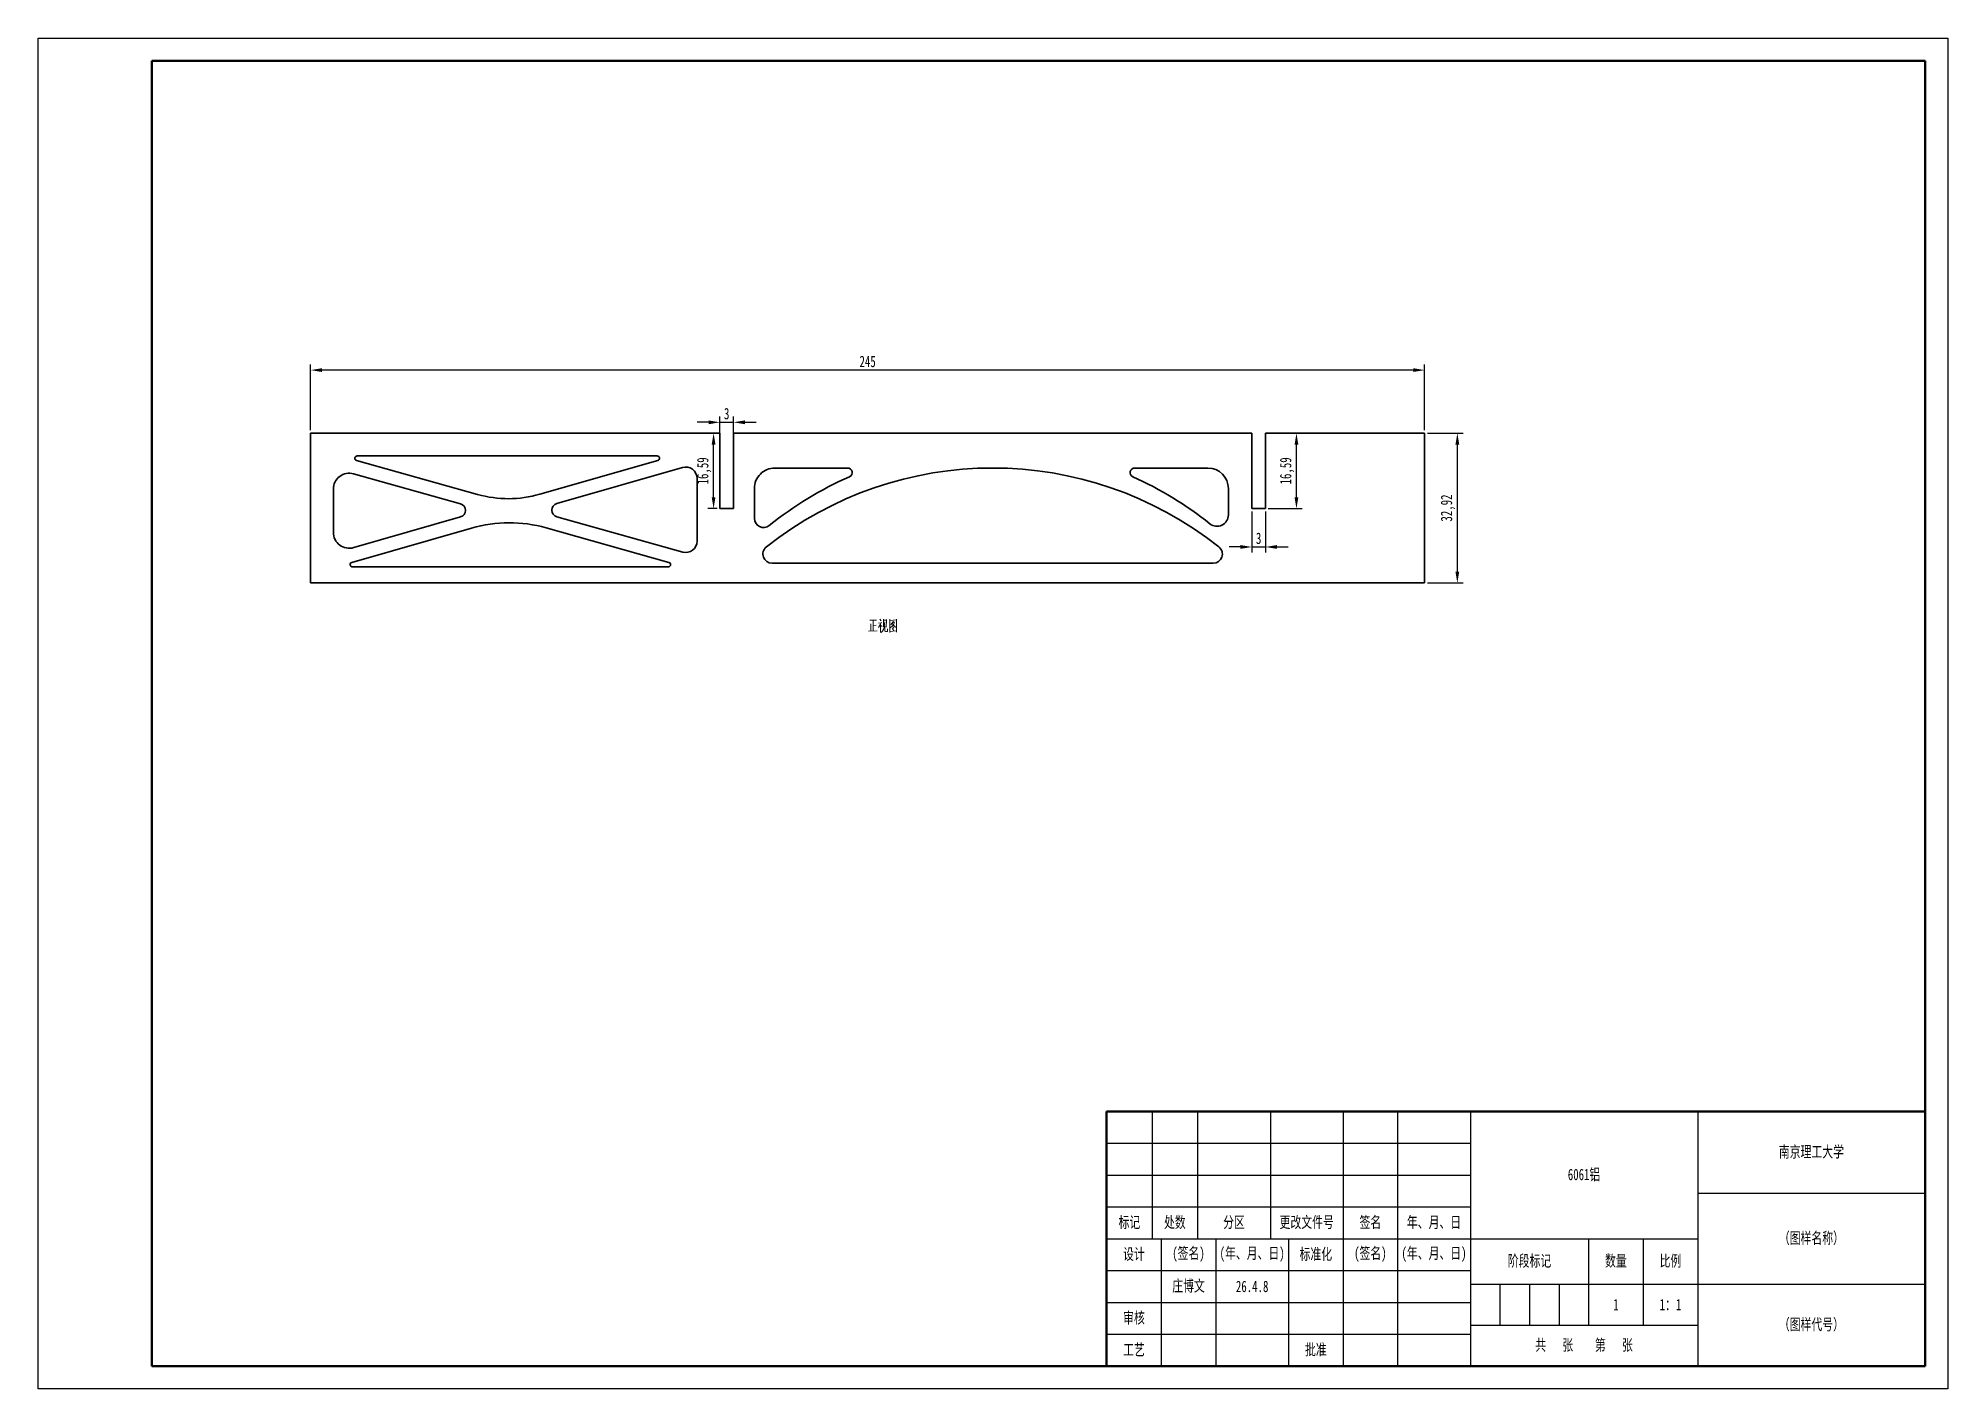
# Model space of a CAD drawing. Header units: millimetres. Extents: x 1050 to 1470, y 766 to 1063.
import ezdxf

# ---------------------------------------------------------------- set-up
doc = ezdxf.new("R2010")
doc.units = ezdxf.units.MM
doc.header["$LTSCALE"] = 0.3
for name, color, linetype, lineweight in [('尺寸线', 3, 'Continuous', 25), ('粗实线', 7, 'Continuous', 50), ('细实线', 7, 'Continuous', 25), ('细文本', 7, 'Continuous', 25)]:
    doc.layers.add(name, color=color, linetype=linetype, lineweight=lineweight)
doc.styles.add('NUT Standard', font='simfang.ttf', dxfattribs={"width": 0.7, "height": 2.5})
doc.dimstyles.new('NUT Standard', dxfattribs={"dimtxt": 2.5, "dimasz": 2.5, "dimexe": 1.25, "dimexo": 0.625, "dimtad": 1, "dimtoh": 1, "dimtxsty": 'NUT Standard', "dimcen": 2.5, "dimadec": 0, "dimazin": 0, "dimtfac": 1, "dimtmove": 0, "dimatfit": 3, "dimfxl": 1, "dimarcsym": 0})

# ---------------------------------------------------------------- blocks, each defined once
blk = doc.blocks.new('*D10')
at = {"layer": 'Defpoints', "color": 0, "transparency": 16777216}
for p in [(1354.97, 975.76), (1362.17, 975.76), (1354.97, 942.84)]:
    blk.add_point(p, dxfattribs=at)
at = {"layer": '尺寸线', "color": 0, "lineweight": -2, "transparency": 16777216}
for p, q in [((1355.59, 975.76), (1363.42, 975.76)), ((1362.17, 945.34), (1362.17, 973.26)), ((1355.59, 942.84), (1363.42, 942.84))]:
    blk.add_line(p, q, dxfattribs=at)
at = {"layer": '尺寸线', "color": 0, "transparency": 16777216}
for points in [[(1361.75, 973.26), (1362.59, 973.26), (1362.17, 975.76)], [(1361.75, 945.34), (1362.59, 945.34), (1362.17, 942.84)]]:
    blk.add_solid(points, dxfattribs=at)
at = {"layer": '尺寸线', "color": 0, "transparency": 16777216, "insert": (1360.1, 959.3), "char_height": 2.5, "attachment_point": 5, "rotation": 90, "style": 'NUT Standard'}
blk.add_mtext('32,92', dxfattribs=at)
blk = doc.blocks.new('*D11')
at = {"layer": 'Defpoints', "color": 0, "transparency": 16777216}
for p in [(1316.97, 959.17), (1319.97, 959.17), (1319.97, 950.74)]:
    blk.add_point(p, dxfattribs=at)
at = {"layer": '尺寸线', "color": 0, "lineweight": -2, "transparency": 16777216}
for p, q in [((1316.97, 958.54), (1316.97, 949.49)), ((1319.97, 958.54), (1319.97, 949.49)), ((1314.47, 950.74), (1311.97, 950.74)), ((1316.97, 950.74), (1319.97, 950.74)), ((1322.47, 950.74), (1324.97, 950.74))]:
    blk.add_line(p, q, dxfattribs=at)
at = {"layer": '尺寸线', "color": 0, "transparency": 16777216}
for points in [[(1314.47, 951.16), (1314.47, 950.33), (1316.97, 950.74)], [(1322.47, 951.16), (1322.47, 950.33), (1319.97, 950.74)]]:
    blk.add_solid(points, dxfattribs=at)
at = {"layer": '尺寸线', "color": 0, "transparency": 16777216, "insert": (1318.47, 952.63), "char_height": 2.5, "attachment_point": 5, "style": 'NUT Standard'}
blk.add_mtext('3', dxfattribs=at)
blk = doc.blocks.new('*D12')
at = {"layer": 'Defpoints', "color": 0, "transparency": 16777216}
for p in [(1319.97, 975.76), (1326.78, 975.76), (1319.97, 959.17)]:
    blk.add_point(p, dxfattribs=at)
at = {"layer": '尺寸线', "color": 0, "lineweight": -2, "transparency": 16777216}
for p, q in [((1320.59, 975.76), (1328.03, 975.76)), ((1326.78, 961.67), (1326.78, 973.26)), ((1320.59, 959.17), (1328.03, 959.17))]:
    blk.add_line(p, q, dxfattribs=at)
at = {"layer": '尺寸线', "color": 0, "transparency": 16777216}
for points in [[(1326.37, 973.26), (1327.2, 973.26), (1326.78, 975.76)], [(1326.37, 961.67), (1327.2, 961.67), (1326.78, 959.17)]]:
    blk.add_solid(points, dxfattribs=at)
at = {"layer": '尺寸线', "color": 0, "transparency": 16777216, "insert": (1324.72, 967.47), "char_height": 2.5, "attachment_point": 5, "rotation": 90, "style": 'NUT Standard'}
blk.add_mtext('16,59', dxfattribs=at)
blk = doc.blocks.new('*D13')
at = {"layer": 'Defpoints', "color": 0, "transparency": 16777216}
for p in [(1202.97, 978.15), (1199.97, 959.17), (1202.97, 959.17)]:
    blk.add_point(p, dxfattribs=at)
at = {"layer": '尺寸线', "color": 0, "lineweight": -2, "transparency": 16777216}
for p, q in [((1199.97, 959.79), (1199.97, 979.4)), ((1202.97, 959.79), (1202.97, 979.4)), ((1197.47, 978.15), (1194.97, 978.15)), ((1199.97, 978.15), (1202.97, 978.15)), ((1205.47, 978.15), (1207.97, 978.15))]:
    blk.add_line(p, q, dxfattribs=at)
at = {"layer": '尺寸线', "color": 0, "transparency": 16777216}
for points in [[(1197.47, 978.57), (1197.47, 977.73), (1199.97, 978.15)], [(1205.47, 978.57), (1205.47, 977.73), (1202.97, 978.15)]]:
    blk.add_solid(points, dxfattribs=at)
at = {"layer": '尺寸线', "color": 0, "transparency": 16777216, "insert": (1201.47, 980.04), "char_height": 2.5, "attachment_point": 5, "style": 'NUT Standard'}
blk.add_mtext('3', dxfattribs=at)
blk = doc.blocks.new('*D14')
at = {"layer": 'Defpoints', "color": 0, "transparency": 16777216}
for p in [(1198.59, 975.76), (1199.97, 975.76), (1199.97, 959.17)]:
    blk.add_point(p, dxfattribs=at)
at = {"layer": '尺寸线', "color": 0, "lineweight": -2, "transparency": 16777216}
for p, q in [((1199.34, 975.76), (1197.34, 975.76)), ((1198.59, 961.67), (1198.59, 973.26)), ((1199.34, 959.17), (1197.34, 959.17))]:
    blk.add_line(p, q, dxfattribs=at)
at = {"layer": '尺寸线', "color": 0, "transparency": 16777216}
for points in [[(1198.17, 973.26), (1199, 973.26), (1198.59, 975.76)], [(1198.17, 961.67), (1199, 961.67), (1198.59, 959.17)]]:
    blk.add_solid(points, dxfattribs=at)
at = {"layer": '尺寸线', "color": 0, "transparency": 16777216, "insert": (1196.52, 967.47), "char_height": 2.5, "attachment_point": 5, "rotation": 90, "style": 'NUT Standard'}
blk.add_mtext('16,59', dxfattribs=at)
blk = doc.blocks.new('*D16')
at = {"layer": 'Defpoints', "color": 0, "transparency": 16777216}
for p in [(1109.97, 989.63), (1109.97, 975.76), (1354.97, 975.76)]:
    blk.add_point(p, dxfattribs=at)
at = {"layer": '尺寸线', "color": 0, "lineweight": -2, "transparency": 16777216}
for p, q in [((1109.97, 976.39), (1109.97, 990.88)), ((1352.47, 989.63), (1112.47, 989.63)), ((1354.97, 976.39), (1354.97, 990.88))]:
    blk.add_line(p, q, dxfattribs=at)
at = {"layer": '尺寸线', "color": 0, "transparency": 16777216}
for points in [[(1112.47, 990.05), (1112.47, 989.22), (1109.97, 989.63)], [(1352.47, 990.05), (1352.47, 989.22), (1354.97, 989.63)]]:
    blk.add_solid(points, dxfattribs=at)
at = {"layer": '尺寸线', "color": 0, "transparency": 16777216, "insert": (1232.47, 991.52), "char_height": 2.5, "attachment_point": 5, "rotation": 360, "style": 'NUT Standard'}
blk.add_mtext('245', dxfattribs=at)

msp = doc.modelspace()

# ---------------------------------------------------------------- linework, layer by layer
for p, q in [((1050.042, 1062.619), (1470.042, 1062.619)), ((1050.042, 765.619), (1050.042, 1062.619)), ((1470.042, 1062.619), (1470.042, 765.619)), ((1470.042, 765.619), (1050.042, 765.619))]:
    msp.add_line(p, q)
at = {"color": 7, "lineweight": 35}
for p, q in [((1109.965, 975.764), (1109.965, 942.84)), ((1199.965, 975.764), (1109.965, 975.764)), ((1199.965, 959.169), (1199.965, 975.764)), ((1202.965, 959.169), (1202.965, 975.764)), ((1316.965, 975.764), (1202.965, 975.764)), ((1316.965, 959.169), (1316.965, 975.764)), ((1319.965, 959.169), (1319.965, 975.764)), ((1354.965, 975.764), (1319.965, 975.764)), ((1354.965, 975.764), (1354.965, 942.84)), ((1186.184, 970.757), (1120.205, 970.757)), ((1119.412, 966.844), (1142.952, 960.228)), ((1146.695, 962.293), (1120.07, 969.775)), ((1186.322, 969.776), (1160.35, 962.329)), ((1191.776, 968.219), (1164.103, 960.284)), ((1228.089, 968.103), (1212.072, 968.103)), ((1307.307, 968.103), (1291.183, 968.103)), ((1114.965, 963.475), (1114.965, 953.96)), ((1194.965, 965.816), (1194.965, 952.026)), ((1207.572, 963.603), (1207.572, 957.014)), ((1311.807, 963.603), (1311.807, 957.791)), ((1199.965, 959.169), (1202.965, 959.169)), ((1316.965, 959.169), (1319.965, 959.169)), ((1145.349, 954.907), (1118.997, 947.35)), ((1142.96, 957.342), (1119.43, 950.595)), ((1161.735, 954.95), (1188.773, 947.351)), ((1191.789, 949.62), (1164.111, 957.398)), ((1188.638, 946.37), (1119.135, 946.37)), ((1211.438, 947.169), (1308.493, 947.169)), ((1354.965, 942.84), (1109.965, 942.84))]:
    msp.add_line(p, q, dxfattribs=at)
at = {"color": 7, "lineweight": 13}
for points in [[(1232.92, 934.609), (1234.425, 934.679)], [(1233.2, 933.804), (1233.2, 932.229)], [(1233.69, 934.609), (1233.69, 933.454), (1233.69, 932.264)], [(1233.69, 933.489), (1234.32, 933.559)], [(1235.51, 934.224), (1235.335, 933.734), (1234.845, 932.999)], [(1234.88, 934.014), (1235.44, 934.084)], [(1235.16, 934.889), (1235.44, 934.469)], [(1235.335, 933.734), (1235.335, 931.949)], [(1235.335, 933.559), (1235.65, 933.244)], [(1235.72, 932.229), (1235.965, 932.579)], [(1235.93, 934.854), (1235.93, 933.174)], [(1236.595, 934.679), (1235.93, 934.609)], [(1236.14, 933.209), (1235.965, 932.579)], [(1236.245, 934.259), (1236.14, 933.209)], [(1236.28, 932.229), (1236.28, 933.314)], [(1236.525, 933.104), (1236.595, 934.784)], [(1236.84, 932.754), (1236.84, 932.124)], [(1237.365, 934.889), (1237.365, 933.419), (1237.365, 931.914)], [(1237.365, 934.854), (1237.365, 933.454), (1237.365, 932.054)], [(1238.835, 934.714), (1237.365, 934.574)], [(1237.435, 932.964), (1237.925, 933.384)], [(1238.135, 934.434), (1237.575, 933.629)], [(1237.89, 933.874), (1238.59, 933.139)], [(1237.89, 932.789), (1238.24, 932.404)], [(1237.925, 934.084), (1238.38, 934.154)], [(1237.925, 933.384), (1238.135, 933.664)], [(1237.995, 933.174), (1238.24, 932.894)], [(1238.135, 933.664), (1238.485, 934.294)], [(1238.59, 933.139), (1238.765, 933.174)], [(1238.8, 932.089), (1238.8, 933.454), (1238.835, 934.854)], [(1232.64, 932.194), (1234.6, 932.299)], [(1235.44, 931.949), (1235.72, 932.229)], [(1236.42, 932.124), (1236.28, 932.229)], [(1236.84, 932.124), (1236.42, 932.124)], [(1237.365, 932.159), (1238.73, 932.264)], [(1238.8, 931.984), (1238.8, 932.089), (1238.73, 932.264)]]:
    msp.add_lwpolyline(points, dxfattribs=at)
at = {"color": 7, "lineweight": 35}
for centre, radius, start, end in [((1120.205, 970.257), 0.5, 90, 254.30267), ((1186.184, 970.257), 0.5, 286, 90), ((1118.465, 963.475), 3.5, 74.30266, 179.99999), ((1192.465, 965.816), 2.5, 0, 106), ((1212.072, 963.603), 4.5, 90, 180.00001), ((1259.965, 888.103), 80, 51.52692, 128.47309), ((1260.846, 893.022), 80, 113.8541, 128.70355), ((1228.089, 967.103), 1, 293.8541, 90), ((1291.183, 967.103), 1, 90, 245.75554), ((1257.922, 893.247), 80, 51.47605, 65.75554), ((1307.307, 963.603), 4.5, 0, 90), ((1153.459, 986.36), 25, 254.30267, 286), ((1142.546, 958.784), 1.5, 286, 74.30266), ((1164.517, 958.842), 1.5, 106, 254.30267), ((1309.307, 957.791), 2.5, 231.47604, 0), ((1118.465, 953.96), 3.5, 180.00001, 286), ((1153.618, 926.069), 30, 74.30266, 106), ((1209.572, 957.014), 2, 180.00001, 308.70355), ((1192.465, 952.026), 2.5, 254.30267, 0), ((1211.438, 949.169), 2, 128.47309, 270), ((1308.493, 949.169), 2, 270, 51.52692), ((1119.135, 946.87), 0.5, 106, 270), ((1188.638, 946.87), 0.5, 270, 74.30266)]:
    msp.add_arc(centre, radius, start, end, dxfattribs=at)
at = {"layer": '粗实线'}
for p, q in [((1075.042, 770.619), (1075.042, 1057.619)), ((1075.042, 1057.619), (1465.042, 1057.619)), ((1465.042, 1057.619), (1465.042, 770.619)), ((1285.042, 826.619), (1465.042, 826.619)), ((1285.042, 770.619), (1285.042, 826.619)), ((1465.042, 770.619), (1075.042, 770.619)), ((1285.042, 770.619), (1465.042, 770.619))]:
    msp.add_line(p, q, dxfattribs=at)
at = {"layer": '细实线'}
for p, q in [((1295.042, 826.619), (1295.042, 798.619)), ((1305.042, 826.619), (1305.042, 798.619)), ((1321.042, 826.619), (1321.042, 798.619)), ((1337.042, 826.619), (1337.042, 798.619)), ((1349.042, 826.619), (1349.042, 798.619)), ((1365.042, 826.619), (1365.042, 770.619)), ((1415.042, 826.619), (1415.042, 770.619)), ((1285.042, 819.619), (1365.042, 819.619)), ((1285.042, 812.619), (1365.042, 812.619)), ((1415.042, 808.619), (1465.042, 808.619)), ((1285.042, 805.619), (1365.042, 805.619)), ((1285.042, 798.619), (1415.042, 798.619)), ((1297.042, 798.619), (1297.042, 770.619)), ((1309.042, 798.619), (1309.042, 770.619)), ((1325.042, 798.619), (1325.042, 770.619)), ((1337.042, 798.619), (1337.042, 770.619)), ((1349.042, 798.619), (1349.042, 770.619)), ((1391.042, 798.619), (1391.042, 779.619)), ((1403.042, 798.619), (1403.042, 779.619)), ((1285.042, 791.619), (1365.042, 791.619)), ((1365.042, 788.619), (1465.042, 788.619)), ((1371.542, 788.619), (1371.542, 779.619)), ((1378.042, 788.619), (1378.042, 779.619)), ((1384.542, 788.619), (1384.542, 779.619)), ((1285.042, 784.619), (1365.042, 784.619)), ((1285.042, 777.619), (1365.042, 777.619)), ((1365.042, 779.619), (1415.042, 779.619))]:
    msp.add_line(p, q, dxfattribs=at)

# ---------------------------------------------------------------- texts
at = {"layer": '粗实线', "char_height": 2.5, "attachment_point": 5, "style": 'NUT Standard'}
for s, width, insert in [('\\pxqc;庄博文', 12, (1303.042, 788.119)), ('26.4.8', 16, (1317.042, 788.119)), ('\\pxqc;{\\fFangSong|b0|i0|c134|p49;1}', 12, (1397.042, 784.119)), ('\\pxqc;{\\fFangSong|b0|i0|c134|p49;1：1}', 12, (1409.042, 784.119))]:
    msp.add_mtext_dynamic_manual_height_columns(s, width=width, gutter_width=12.5, heights=[0], dxfattribs=dict(at, insert=insert))
at = {"layer": '细文本', "char_height": 2.5, "attachment_point": 5, "style": 'NUT Standard'}
for s, insert, width in [('{\\fFangSong|b0|i0|c134|p49;南京理工大学}', (1440.042, 817.619), 50), ('6061铝', (1390.042, 812.619), 50), ('标记', (1290.042, 802.119), 10), ('处数', (1300.042, 802.119), 10), ('分区', (1313.042, 802.119), 16), ('更改文件号', (1329.042, 802.119), 16), ('签名', (1343.042, 802.119), 12), ('年、月、日', (1357.042, 802.119), 16), ('（图样名称）', (1440.042, 798.619), 50), ('设计', (1291.042, 795.119), 12), ('(签名)', (1303.042, 795.119), 12), ('(年、月、日)', (1317.042, 795.119), 16), ('标准化', (1331.042, 795.119), 12), ('(签名)', (1343.042, 795.119), 12), ('(年、月、日)', (1357.042, 795.119), 16), ('阶段标记', (1378.042, 793.619), 26), ('数量', (1397.042, 793.619), 12), ('比例', (1409.042, 793.619), 12), ('审核', (1291.042, 781.119), 12), ('（图样代号）', (1440.042, 779.619), 50), ('工艺', (1291.042, 774.119), 12), ('批准', (1331.042, 774.119), 12), ('共   张    第   张', (1390.042, 775.119), 50)]:
    msp.add_mtext(s, dxfattribs=dict(at, insert=insert, width=width))

# ---------------------------------------------------------------- dimensions: what is measured, and where the dimension line sits
at = {"layer": '尺寸线'}
dim = msp.add_aligned_dim(p1=(1354.965, 975.764), p2=(1109.965, 975.764), distance=-13.868, dimstyle='NUT Standard', dxfattribs=at)
dim.commit()
dim.dimension.update_dxf_attribs({"geometry": '*D16', "text_midpoint": (1232.465, 991.521)})
for base, p1, p2, picture, middle in [((1202.965, 978.151), (1199.965, 959.169), (1202.965, 959.169), '*D13', (1201.465, 980.04)), ((1319.965, 950.744), (1316.965, 959.169), (1319.965, 959.169), '*D11', (1318.465, 952.634))]:
    dim = msp.add_linear_dim(base=base, p1=p1, p2=p2, dimstyle='NUT Standard', dxfattribs=at)
    dim.commit()
    dim.dimension.update_dxf_attribs({"geometry": picture, "text_midpoint": middle})
for base, p1, p2, picture, middle in [((1198.5879, 975.7641), (1199.9654, 959.1692), (1199.9654, 975.7641), '*D14', (1196.5201, 967.4667)), ((1326.7832, 975.7641), (1319.9654, 959.1692), (1319.9654, 975.7641), '*D12', (1324.7154, 967.4667)), ((1362.169, 975.764), (1354.965, 942.84), (1354.965, 975.764), '*D10', (1360.102, 959.302))]:
    dim = msp.add_linear_dim(base=base, p1=p1, p2=p2, angle=90, dimstyle='NUT Standard', dxfattribs=at)
    dim.commit()
    dim.dimension.update_dxf_attribs({"geometry": picture, "text_midpoint": middle})

doc.saveas('drawing.dxf')
